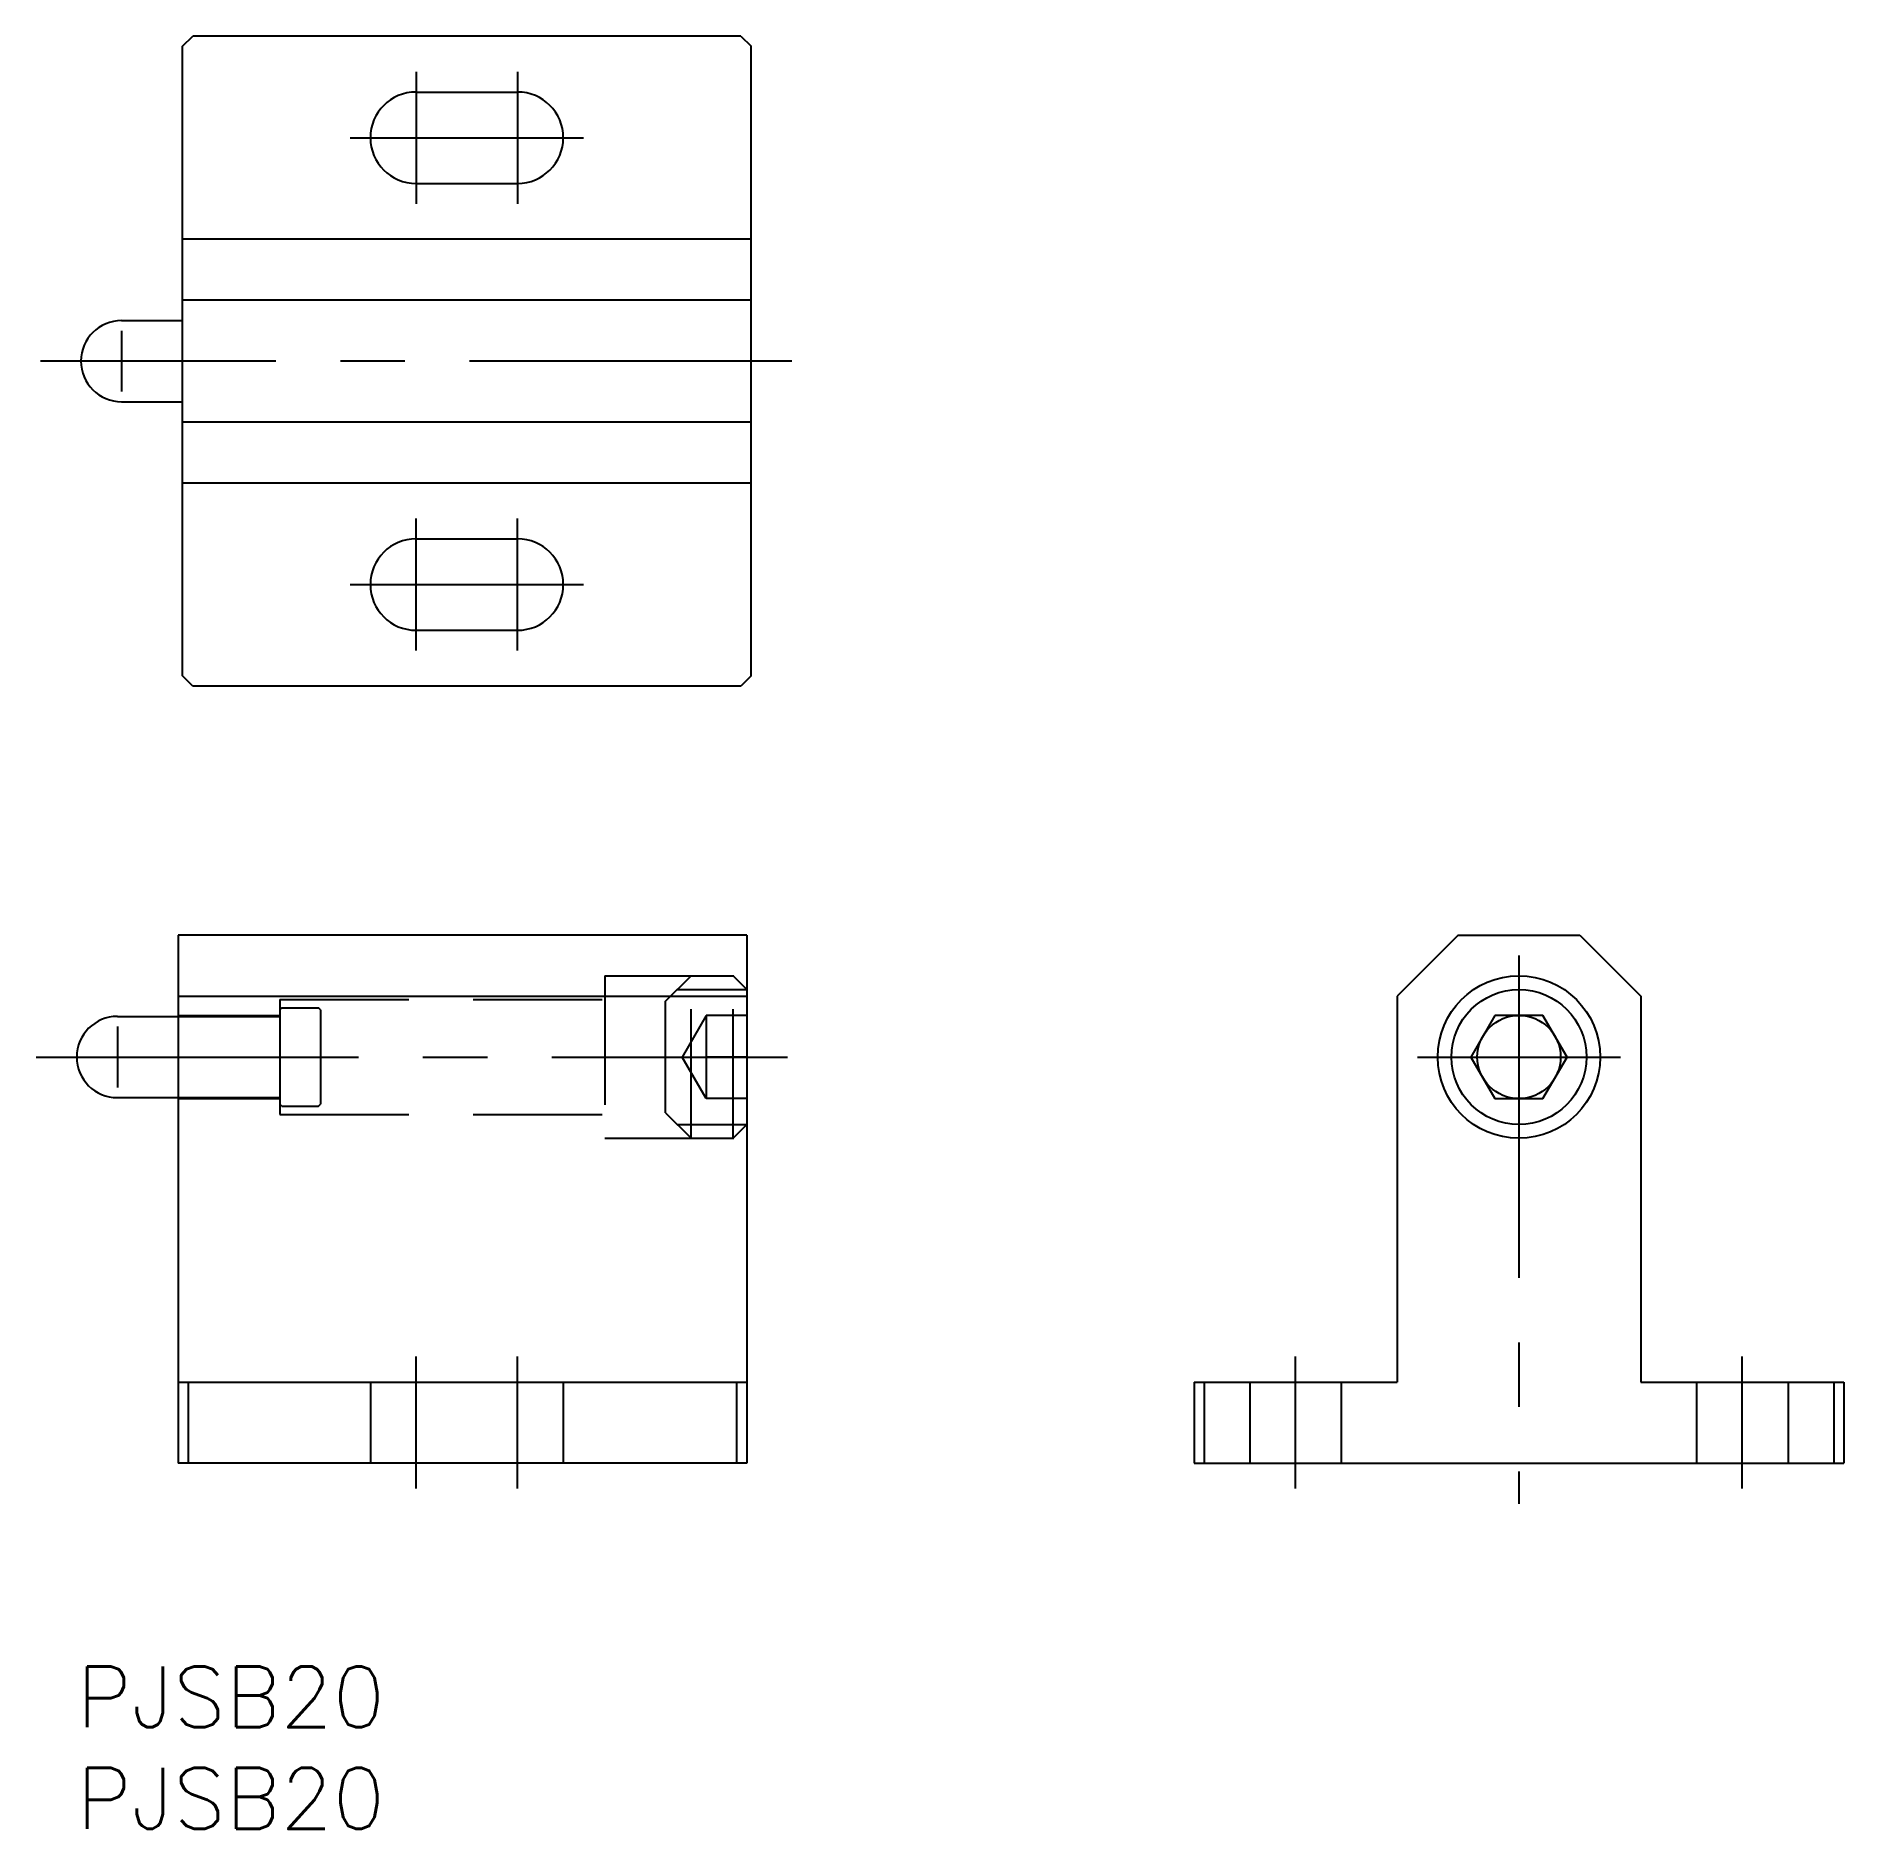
# Model space of a CAD drawing. Extents: x -2 to 87, y -8 to 80.3.
import ezdxf

# ---------------------------------------------------------------- set-up
doc = ezdxf.new("R2010")
doc.units = 0
doc.header["$LTSCALE"] = 0.5
doc.linetypes.add('CENTER', pattern=[50.8, 31.75, -6.35, 6.35, -6.35])
doc.linetypes.add('DASHED', pattern=[19.05, 12.7, -6.35])
for name, color, linetype in [('MSM_CENTER', 1, 'CENTER'), ('MSM_CONTINUOUS', 7, 'CONTINUOUS'), ('MSM_DASHED', 4, 'DASHED'), ('MSM_NARROW', 5, 'CONTINUOUS'), ('MSM_PART_NUMBER', 7, 'CONTINUOUS')]:
    doc.layers.add(name, color=color, linetype=linetype)
doc.styles.get("Standard").update_dxf_attribs({"font": 'txt.shx', "height": 3, "bigfont": 'bigfont.shx'})

# ---------------------------------------------------------------- blocks, each defined once
blk = doc.blocks.new('*U11')
at = {"layer": 'MSM_PART_NUMBER'}
blk.add_text('PJSB20', height=3, dxfattribs=at).set_placement((0, -3))
blk = doc.blocks.new('*U12')
at = {"layer": 'MSM_PART_NUMBER'}
blk.add_text('PJSB20', height=3, dxfattribs=at).set_placement((0, -8))

msp = doc.modelspace()

# ---------------------------------------------------------------- linework, layer by layer
at = {"layer": 'MSM_CENTER'}
for p, q in [((16.708, 78.512), (16.708, 72.012)), ((21.708, 78.512), (21.708, 72.012)), ((13.458, 75.262), (24.958, 75.262)), ((35.208, 64.262), (-1.792, 64.262)), ((16.708, 50.012), (16.708, 56.512)), ((21.708, 50.012), (21.708, 56.512)), ((13.458, 53.262), (24.958, 53.262)), ((71.02, 35), (71.02, 8)), ((-2, 30), (35, 30)), ((66.02, 30), (76.02, 30)), ((16.708, 8.75), (16.708, 15.25)), ((21.708, 8.75), (21.708, 15.25)), ((60.02, 8.75), (60.02, 15.25)), ((82.02, 8.75), (82.02, 15.25))]:
    msp.add_line(p, q, dxfattribs=at)
at = {"layer": 'MSM_CONTINUOUS'}
for p, q in [((5.208, 79.762), (5.708, 80.262)), ((32.708, 80.262), (5.708, 80.262)), ((32.708, 80.262), (33.208, 79.762)), ((5.208, 48.762), (5.208, 79.762)), ((33.208, 48.762), (33.208, 79.762)), ((16.708, 77.512), (21.708, 77.512)), ((16.708, 73.012), (21.708, 73.012)), ((33.208, 70.262), (5.208, 70.262)), ((33.208, 67.262), (5.208, 67.262)), ((2.208, 66.262), (5.208, 66.262)), ((2.208, 62.262), (5.208, 62.262)), ((33.208, 61.262), (5.208, 61.262)), ((33.208, 58.262), (5.208, 58.262)), ((16.708, 55.512), (21.708, 55.512)), ((16.708, 51.012), (21.708, 51.012)), ((5.708, 48.262), (5.208, 48.762)), ((32.708, 48.262), (5.708, 48.262)), ((33.208, 48.762), (32.708, 48.262)), ((5, 36), (5, 10)), ((33, 36), (5, 36)), ((33, 36), (33, 10)), ((68.02, 36), (65.02, 33)), ((68.02, 36), (74.02, 36)), ((74.02, 36), (77.02, 33)), ((5, 33), (33, 33)), ((5, 33), (33, 33)), ((65.02, 33), (65.02, 14)), ((77.02, 33), (77.02, 14)), ((69.836, 32.05), (68.653, 30)), ((72.203, 32.05), (69.836, 32.05)), ((73.387, 30), (72.203, 32.05)), ((2, 32), (5, 32)), ((68.653, 30), (69.836, 27.95)), ((72.203, 27.95), (73.387, 30)), ((2, 28), (5, 28)), ((69.836, 27.95), (72.203, 27.95)), ((5, 14), (33, 14)), ((5.5, 10), (5.5, 14)), ((32.5, 10), (32.5, 14)), ((55.02, 14), (65.02, 14)), ((55.02, 14), (55.02, 10)), ((55.52, 14), (55.52, 10)), ((77.02, 14), (87.02, 14)), ((86.52, 14), (86.52, 10)), ((87.02, 14), (87.02, 10)), ((33, 10), (5, 10)), ((55.02, 10), (87.02, 10))]:
    msp.add_line(p, q, dxfattribs=at)
for radius in [4, 2.05]:
    msp.add_circle((71.02, 30), radius, dxfattribs=at)
for centre, radius, start, end in [((16.708, 75.262), 2.25, 90, 270), ((21.708, 75.262), 2.25, 270, 90), ((2.208, 64.262), 2, 90, 270), ((16.708, 53.262), 2.25, 90, 270), ((21.708, 53.262), 2.25, 270, 90), ((2, 30), 2, 90, 270)]:
    msp.add_arc(centre, radius, start, end, dxfattribs=at)
at = {"layer": 'MSM_DASHED'}
for p, q in [((26, 34), (26, 26)), ((26, 34), (33, 34)), ((29, 32.75), (30.25, 34)), ((30.25, 26), (30.25, 34)), ((32.323, 26), (32.323, 34)), ((33, 33.324), (32.323, 34)), ((29.574, 33.324), (33, 33.324)), ((10, 32.825), (10, 27.175)), ((10, 32.825), (26, 32.825)), ((10.1, 32.425), (10, 32.325)), ((10.1, 32.425), (11.9, 32.425)), ((12, 32.325), (11.9, 32.425)), ((12, 32.325), (12, 27.675)), ((29, 27.25), (29, 32.75)), ((31, 32.05), (29.816, 30)), ((33, 32.05), (31, 32.05)), ((31, 32.05), (31, 27.95)), ((5, 32.04), (10, 32.04)), ((5, 32), (10, 32)), ((31, 27.95), (29.816, 30)), ((33, 30), (31, 30)), ((5, 28), (10, 28)), ((5, 27.96), (10, 27.96)), ((10.1, 27.575), (10, 27.675)), ((11.9, 27.575), (12, 27.675)), ((33, 27.95), (31, 27.95)), ((10, 27.175), (26, 27.175)), ((10.1, 27.575), (11.9, 27.575)), ((29, 27.25), (30.25, 26)), ((26, 26), (33, 26)), ((29.574, 26.677), (33, 26.677)), ((33, 26.677), (32.323, 26)), ((14.458, 14), (14.458, 10)), ((23.958, 14), (23.958, 10)), ((57.77, 14), (57.77, 10)), ((62.27, 14), (62.27, 10)), ((79.77, 14), (79.77, 10)), ((84.27, 14), (84.27, 10))]:
    msp.add_line(p, q, dxfattribs=at)
at = {"layer": 'MSM_NARROW'}
for p, q in [((2.208, 65.757), (2.208, 62.767)), ((2, 31.495), (2, 28.505))]:
    msp.add_line(p, q, dxfattribs=at)
msp.add_circle((71.02, 30), 3.323, dxfattribs=at)

# ---------------------------------------------------------------- block references
at = {"layer": 'MSM_CONTINUOUS'}
for name in ['*U11', '*U12']:
    msp.add_blockref(name, (0, 0), dxfattribs=at)

doc.saveas('drawing.dxf')
